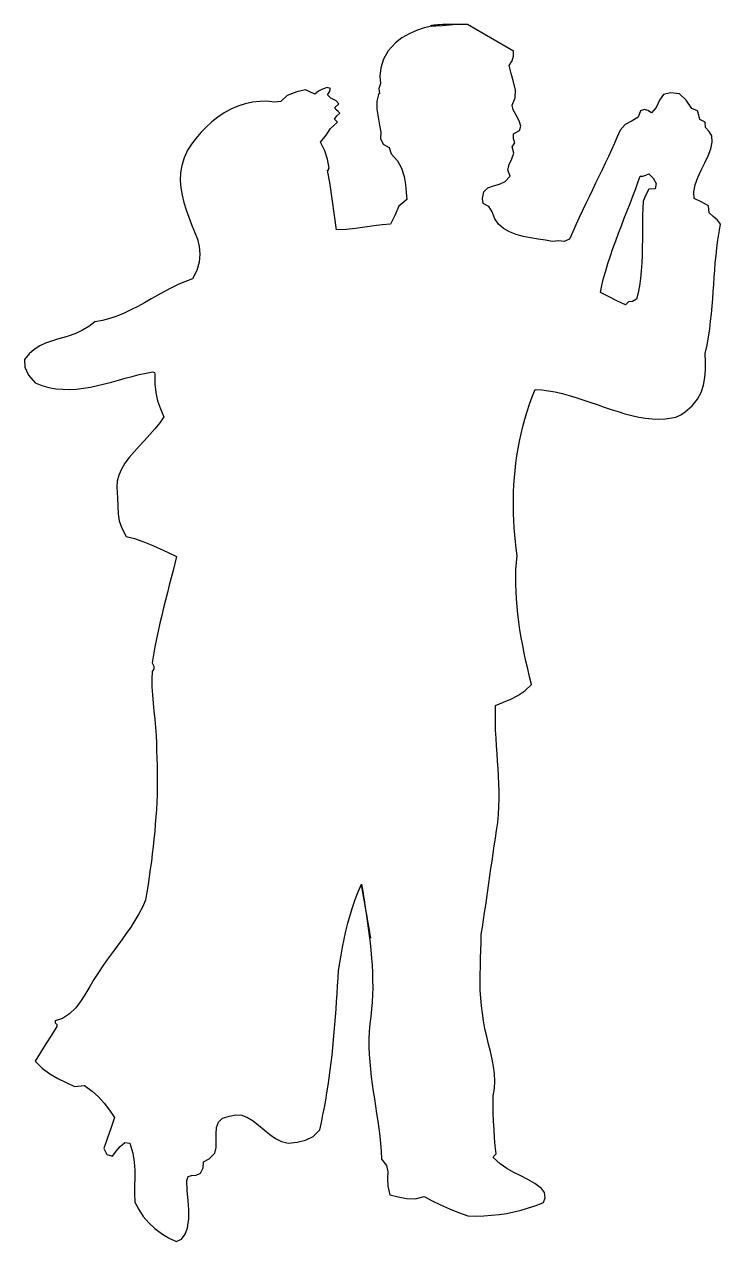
# Model space of a CAD drawing. Extents: x 4606 to 4711, y 39 to 223.
import ezdxf

# ---------------------------------------------------------------- set-up
doc = ezdxf.new("R2010")
doc.units = 0
doc.header["$MEASUREMENT"] = 0
doc.layers.add('LAYER_1', color=7, linetype='CONTINUOUS')

msp = doc.modelspace()

# ---------------------------------------------------------------- linework, layer by layer
at = {"layer": 'LAYER_1', "linetype": 'CONTINUOUS'}
for points in [[(4651.78, 212.2), (4652.05, 212.66), (4652.2, 213.12), (4651.72, 213.28), (4650.99, 213.03), (4650.39, 212.73), (4649.86, 212.27), (4648.43, 212.92), (4647.12, 212.62), (4645.66, 212.1), (4644.74, 211.2), (4643.71, 211.09), (4642.64, 211.25), (4641.63, 211.19), (4640.46, 211.08), (4639.34, 210.84), (4638.25, 210.49), (4637.21, 210.02), (4636.2, 209.46), (4635.25, 208.82), (4634.34, 208.1), (4633.48, 207.33), (4632.68, 206.5), (4631.94, 205.64), (4631.25, 204.74), (4630.63, 203.84), (4630.13, 202.68), (4629.8, 201.54), (4629.62, 200.4), (4629.57, 199.28), (4629.65, 198.16), (4629.83, 197.05), (4630.1, 195.94), (4630.43, 194.84), (4630.83, 193.73), (4631.27, 192.62), (4631.73, 191.5), (4632.14, 190.43), (4632.41, 189.31), (4632.51, 188.14), (4632.4, 186.93), (4632.05, 185.7), (4631.41, 184.44), (4630.33, 184.03), (4629.27, 183.57), (4628.23, 183.06), (4627.21, 182.52), (4626.19, 181.96), (4625.18, 181.39), (4624.17, 180.82), (4623.15, 180.26), (4622.12, 179.73), (4621.08, 179.24), (4620.02, 178.81), (4618.93, 178.43), (4617.81, 178.14), (4616.66, 177.93), (4616.66, 177.93), (4615.76, 177.21), (4614.84, 176.65), (4613.9, 176.21), (4612.95, 175.87), (4612, 175.57), (4611.06, 175.3), (4610.14, 175.02), (4609.24, 174.69), (4608.38, 174.29), (4607.55, 173.77), (4606.77, 173.11), (4606.05, 172.26), (4606.12, 171.11), (4606.7, 169.87), (4607.68, 168.72), (4608.71, 168.32), (4609.75, 168.03), (4610.79, 167.84), (4611.84, 167.75), (4612.88, 167.73), (4613.93, 167.79), (4614.98, 167.92), (4616.03, 168.09), (4617.08, 168.31), (4618.13, 168.56), (4619.18, 168.83), (4620.23, 169.12), (4621.27, 169.41), (4622.32, 169.69), (4623.37, 169.96), (4624.41, 170.2), (4625.45, 170.41), (4625.66, 170.29), (4625.73, 170.07), (4625.74, 169.89), (4625.73, 168.54), (4625.87, 167.25), (4626.15, 166.01), (4626.56, 164.8), (4627.08, 163.61), (4626.46, 162.69), (4625.75, 161.79), (4624.98, 160.91), (4624.18, 160.04), (4623.37, 159.18), (4622.59, 158.32), (4621.87, 157.46), (4621.22, 156.59), (4620.69, 155.71), (4620.29, 154.82), (4620.06, 153.9), (4620.01, 152.96), (4620.12, 151.4), (4620.15, 150.11), (4620.2, 148.98), (4620.36, 147.92), (4620.74, 146.81), (4621.41, 145.54), (4622.66, 145.23), (4623.91, 144.8), (4625.17, 144.28), (4626.44, 143.71), (4627.72, 143.11), (4629, 142.51), (4628.74, 141.47), (4628.47, 140.4), (4628.19, 139.32), (4627.91, 138.21), (4627.62, 137.09), (4627.33, 135.95), (4627.04, 134.8), (4626.76, 133.63), (4626.49, 132.45), (4626.23, 131.27), (4625.98, 130.08), (4625.75, 128.88), (4625.54, 127.67), (4625.35, 126.47), (4625.6, 125.99), (4625.58, 125.55), (4625.35, 125.17), (4625.29, 124.02), (4625.29, 122.84), (4625.36, 121.63), (4625.46, 120.4), (4625.59, 119.17), (4625.72, 117.94), (4625.84, 116.71), (4625.93, 115.52), (4625.98, 114.35), (4625.97, 113.22), (4626.03, 112.1), (4626.07, 110.98), (4626.09, 109.87), (4626.1, 108.76), (4626.09, 107.66), (4626.06, 106.55), (4626.02, 105.45), (4625.96, 104.34), (4625.89, 103.23), (4625.8, 102.12), (4625.71, 101.01), (4625.6, 99.89), (4625.47, 98.77), (4625.34, 97.64), (4625.2, 96.5), (4625.04, 95.35), (4624.88, 94.2), (4624.71, 93.03), (4624.53, 91.85), (4624.34, 90.66), (4624.34, 90.66), (4623.85, 89.61), (4623.31, 88.58), (4622.72, 87.58), (4622.09, 86.6), (4621.42, 85.63), (4620.74, 84.67), (4620.03, 83.71), (4619.32, 82.75), (4618.61, 81.77), (4617.9, 80.78), (4617.21, 79.76), (4616.55, 78.72), (4615.91, 77.64), (4615.91, 77.64), (4615.34, 76.61), (4614.63, 75.51), (4613.79, 74.43), (4612.84, 73.5), (4611.8, 72.81), (4610.71, 72.47), (4610.68, 72.14), (4610.95, 71.88), (4610.93, 71.59), (4610.12, 70.28), (4609.31, 68.97), (4608.49, 67.66), (4607.68, 66.35), (4608.76, 65.32), (4609.91, 64.47), (4611.12, 63.76), (4612.37, 63.13), (4613.63, 62.54), (4615.13, 62.7), (4616.27, 61.86), (4617.24, 60.97), (4618.1, 60.02), (4618.88, 58.99), (4619.62, 57.89), (4619.14, 56.34), (4618.61, 54.82), (4618.06, 53.17), (4618.49, 52.31), (4619.33, 52.05), (4619.92, 52.78), (4620.51, 53.52), (4621.2, 54.11), (4621.97, 54.01), (4622.39, 52.5), (4622.62, 51.15), (4622.7, 49.92), (4622.7, 48.74), (4622.66, 47.57), (4622.65, 46.38), (4622.72, 45.09), (4623.29, 43.97), (4623.99, 42.92), (4624.81, 41.97), (4625.73, 41.11), (4626.74, 40.35), (4627.81, 39.69), (4628.93, 39.14), (4628.93, 39.14), (4629.73, 39.51), (4630.32, 40.28), (4630.63, 41.22), (4630.86, 42.57), (4630.86, 43.95), (4630.73, 45.37), (4630.59, 46.83), (4630.56, 48.35), (4630.75, 48.98), (4631.27, 49.14), (4631.95, 49.18), (4632.6, 49.46), (4633.03, 50.3), (4633.08, 51.2), (4633.94, 51.63), (4634.79, 52.48), (4634.98, 53.37), (4635, 54.36), (4634.98, 55.39), (4635.04, 56.36), (4635.31, 57.18), (4635.92, 57.78), (4636.97, 58.05), (4637.93, 58.29), (4638.83, 58.2), (4639.7, 57.87), (4640.54, 57.35), (4641.37, 56.7), (4642.21, 56.01), (4643.06, 55.32), (4643.93, 54.72), (4644.85, 54.26), (4645.83, 54.01), (4647.19, 54.15), (4648.46, 54.45), (4649.62, 55.03), (4650.61, 56.03), (4650.85, 57.14), (4651.08, 58.25), (4651.3, 59.36), (4651.5, 60.48), (4651.69, 61.61), (4651.86, 62.74), (4652.02, 63.87), (4652.18, 65.01), (4652.32, 66.15), (4652.45, 67.3), (4652.57, 68.45), (4652.68, 69.6), (4652.79, 70.75), (4652.89, 71.91), (4652.98, 73.07), (4653.06, 74.23), (4653.14, 75.39), (4653.21, 76.55), (4653.28, 77.72), (4653.35, 78.89), (4653.41, 80.05), (4653.41, 80.05), (4653.61, 81.22), (4653.83, 82.39), (4654.05, 83.58), (4654.29, 84.78), (4654.55, 85.98), (4654.84, 87.19), (4655.16, 88.39), (4655.52, 89.58), (4655.92, 90.76), (4656.38, 91.93), (4656.89, 93.07), (4656.89, 93.07), (4657.02, 92.28), (4657.15, 91.49), (4657.28, 90.71), (4657.4, 89.95), (4657.52, 89.22), (4657.64, 88.51), (4657.75, 87.85), (4657.85, 87.24), (4657.94, 86.69), (4658.03, 86.2), (4658.1, 85.77), (4658.15, 85.43), (4658.2, 85.17), (4658.23, 85.01), (4658.24, 84.95), (4658.23, 85), (4658.21, 85.16), (4658.16, 85.44), (4658.09, 85.86), (4658, 86.41), (4657.89, 87.12), (4657.74, 87.97), (4657.58, 88.99), (4657.38, 90.17), (4657.15, 91.53), (4656.89, 93.07), (4656.89, 93.07), (4657.07, 91.98), (4657.24, 90.89), (4657.42, 89.79), (4657.59, 88.68), (4657.75, 87.57), (4657.91, 86.46), (4658.05, 85.34), (4658.19, 84.22), (4658.3, 83.1), (4658.4, 81.98), (4658.48, 80.86), (4658.54, 79.74), (4658.57, 78.63), (4658.58, 77.51), (4658.55, 76.4), (4658.5, 75.3), (4658.41, 74.2), (4658.29, 73.1), (4658.13, 72.01), (4658.13, 72.01), (4658.05, 70.84), (4658.01, 69.69), (4658.02, 68.54), (4658.06, 67.4), (4658.14, 66.27), (4658.24, 65.15), (4658.37, 64.03), (4658.51, 62.92), (4658.67, 61.81), (4658.84, 60.7), (4659.01, 59.58), (4659.18, 58.47), (4659.35, 57.34), (4659.5, 56.21), (4659.64, 55.08), (4659.76, 53.93), (4659.85, 52.77), (4659.92, 51.6), (4659.92, 51.6), (4660.65, 50.63), (4660.86, 49.67), (4660.83, 48.65), (4660.84, 47.52), (4661.16, 46.2), (4662.4, 45.91), (4663.67, 45.66), (4665, 45.62), (4666.36, 45.97), (4667.54, 45.31), (4668.81, 44.67), (4670.14, 44.08), (4671.52, 43.52), (4672.94, 43.01), (4674.16, 43), (4675.35, 43.03), (4676.51, 43.11), (4677.65, 43.23), (4678.77, 43.41), (4679.88, 43.63), (4680.99, 43.91), (4682.09, 44.23), (4683.21, 44.61), (4684.33, 45.03), (4684.57, 45.75), (4684.47, 46.53), (4684.04, 47.18), (4683.01, 47.93), (4681.98, 48.54), (4680.93, 49.06), (4679.88, 49.59), (4678.83, 50.18), (4677.79, 50.9), (4676.75, 51.83), (4676.87, 52.02), (4677.02, 52.2), (4677.2, 52.39), (4677.07, 53.6), (4676.96, 54.82), (4676.88, 56.06), (4676.81, 57.3), (4676.77, 58.56), (4676.75, 59.84), (4676.75, 61.14), (4676.95, 62.24), (4677.01, 63.35), (4676.96, 64.46), (4676.82, 65.57), (4676.61, 66.69), (4676.35, 67.82), (4676.07, 68.96), (4675.78, 70.11), (4675.51, 71.27), (4675.28, 72.45), (4675.12, 73.64), (4675.12, 73.64), (4674.97, 74.74), (4674.87, 75.88), (4674.81, 77.05), (4674.79, 78.25), (4674.79, 79.45), (4674.82, 80.67), (4674.85, 81.89), (4674.89, 83.1), (4674.93, 84.3), (4674.96, 85.49), (4675.13, 86.6), (4675.3, 87.71), (4675.46, 88.82), (4675.63, 89.92), (4675.79, 91.02), (4675.95, 92.12), (4676.1, 93.22), (4676.26, 94.33), (4676.42, 95.45), (4676.58, 96.57), (4676.74, 97.7), (4676.91, 98.85), (4677.08, 100.01), (4677.25, 101.19), (4677.43, 102.38), (4677.55, 103.6), (4677.62, 104.8), (4677.65, 105.97), (4677.65, 107.12), (4677.61, 108.26), (4677.56, 109.39), (4677.49, 110.52), (4677.41, 111.65), (4677.33, 112.79), (4677.25, 113.94), (4677.18, 115.11), (4677.12, 116.3), (4677.09, 117.52), (4677.08, 118.77), (4677.11, 120.06), (4678.3, 120.52), (4679.42, 120.98), (4680.49, 121.53), (4681.52, 122.25), (4682.54, 123.21), (4682.24, 124.38), (4681.96, 125.56), (4681.69, 126.74), (4681.44, 127.92), (4681.2, 129.1), (4680.99, 130.29), (4680.79, 131.47), (4680.62, 132.64), (4680.48, 133.81), (4680.36, 134.97), (4680.26, 136.11), (4680.2, 137.25), (4680.16, 138.37), (4680.16, 139.48), (4680.19, 140.56), (4680.26, 141.63), (4680.36, 142.68), (4680.23, 143.71), (4680.11, 144.76), (4680.01, 145.81), (4679.93, 146.86), (4679.87, 147.93), (4679.83, 149), (4679.81, 150.07), (4679.81, 151.15), (4679.83, 152.24), (4679.88, 153.33), (4679.95, 154.42), (4680.05, 155.52), (4680.17, 156.62), (4680.32, 157.73), (4680.5, 158.83), (4680.71, 159.94), (4680.95, 161.05), (4681.23, 162.16), (4681.53, 163.27), (4681.87, 164.38), (4682.24, 165.49), (4682.65, 166.6), (4683.09, 167.71), (4683.09, 167.71), (4684.09, 167.65), (4685.1, 167.53), (4686.12, 167.35), (4687.15, 167.11), (4688.19, 166.83), (4689.24, 166.51), (4690.29, 166.17), (4691.35, 165.81), (4692.41, 165.44), (4693.47, 165.07), (4694.53, 164.72), (4695.58, 164.38), (4696.63, 164.07), (4697.68, 163.8), (4698.71, 163.57), (4699.74, 163.4), (4700.75, 163.29), (4701.75, 163.26), (4702.73, 163.31), (4703.7, 163.44), (4704.31, 163.56), (4705.04, 163.89), (4705.72, 164.35), (4706.78, 165.26), (4707.58, 166.24), (4708.13, 167.28), (4708.49, 168.37), (4708.69, 169.51), (4708.77, 170.69), (4708.77, 171.91), (4708.74, 173.14), (4709, 174.42), (4709.22, 175.65), (4709.4, 176.85), (4709.55, 178.02), (4709.67, 179.16), (4709.77, 180.28), (4709.86, 181.38), (4709.94, 182.47), (4710.01, 183.56), (4710.08, 184.65), (4710.16, 185.74), (4710.25, 186.84), (4710.36, 187.96), (4710.48, 189.09), (4710.64, 190.25), (4710.83, 191.45), (4711.05, 192.67), (4710.57, 193.25), (4709.95, 193.85), (4709.3, 194.36), (4709.21, 195.45), (4708.1, 196.05), (4707.05, 196.55), (4706.99, 197.55), (4707.2, 198.61), (4707.59, 199.7), (4708.1, 200.81), (4708.65, 201.91), (4709.17, 203), (4709.57, 204.05), (4709.79, 205.05), (4709.75, 205.98), (4709.31, 206.65), (4708.77, 207.27), (4708.74, 208.07), (4707.93, 208.47), (4707.76, 209.14), (4707.57, 209.79), (4706.73, 210.12), (4705.86, 211.36), (4704.83, 212.34), (4703.47, 212.49), (4702.43, 212.25), (4701.82, 211.36), (4701.32, 210.27), (4700.61, 209.47), (4700.08, 209.8), (4699.57, 209.98), (4698.98, 209.79), (4698.61, 208.82), (4697.7, 208.24), (4696.65, 207.71), (4695.89, 206.86), (4695.46, 205.87), (4695.03, 204.88), (4694.58, 203.88), (4694.12, 202.88), (4693.65, 201.89), (4693.17, 200.88), (4692.69, 199.87), (4692.2, 198.86), (4691.71, 197.84), (4691.21, 196.81), (4690.72, 195.77), (4690.22, 194.72), (4689.73, 193.66), (4689.24, 192.58), (4688.75, 191.5), (4688.27, 190.39), (4687.46, 190.06), (4686.64, 190.15), (4685.67, 190.04), (4684.62, 190.23), (4683.52, 190.41), (4682.4, 190.6), (4681.29, 190.82), (4680.22, 191.11), (4679.22, 191.49), (4678.33, 192), (4677.57, 192.65), (4676.98, 193.49), (4676.58, 194.53), (4676.08, 195.32), (4675.25, 195.78), (4675.12, 196.55), (4675.35, 197.57), (4675.95, 198.13), (4676.78, 198.43), (4677.7, 198.69), (4678.58, 199.12), (4679.29, 199.93), (4678.95, 200.81), (4679.17, 201.66), (4679.59, 202.51), (4679.86, 203.4), (4679.61, 204.36), (4680, 204.96), (4679.82, 205.57), (4679.84, 206.31), (4680.71, 206.81), (4680.9, 207.48), (4680.65, 208.27), (4680.2, 209.1), (4679.77, 209.91), (4679.61, 210.64), (4680.08, 211.72), (4680.1, 212.91), (4679.84, 214.15), (4679.47, 215.41), (4679.16, 216.63), (4679.61, 217.29), (4679.82, 218.03), (4679.84, 218.78), (4672.87, 222.81), (4670.69, 222.81), (4669.93, 222.82), (4669.15, 222.79), (4668.43, 222.74), (4667.84, 222.69), (4667.45, 222.63), (4667.31, 222.59), (4667.5, 222.57), (4668.08, 222.6), (4669.12, 222.67), (4670.69, 222.81), (4669.71, 222.81), (4668.64, 222.73), (4667.52, 222.55), (4666.36, 222.28), (4665.2, 221.9), (4664.07, 221.4), (4662.99, 220.77), (4662, 220.01), (4660.94, 218.83), (4660.22, 217.55), (4659.81, 216.26), (4659.67, 215.01), (4659.76, 213.89), (4659.53, 213.13), (4659.62, 212.32), (4659.53, 212.43), (4659.2, 211.22), (4659.2, 210), (4659.39, 208.79), (4659.63, 207.63), (4659.8, 206.56), (4659.76, 205.59), (4660.15, 204.74), (4661.08, 204.22), (4661.38, 203.28), (4662.3, 202.25), (4662.92, 201.1), (4663.31, 199.87), (4663.53, 198.63), (4663.65, 197.45), (4663.73, 196.38), (4662.54, 195.38), (4661.92, 193.98), (4661.25, 192.67), (4660.02, 192.58), (4658.73, 192.42), (4657.39, 192.21), (4656.01, 192.01), (4654.58, 191.85), (4653.12, 191.79), (4652.17, 198.63), (4651.78, 200.81), (4651.83, 200.73), (4651.87, 200.85), (4652.01, 201.1), (4651.78, 202.48), (4651.37, 203.75), (4650.71, 205.04), (4651.58, 206.11), (4652.24, 207.11), (4653.25, 208.07), (4652.82, 208.51), (4653.17, 209.01), (4653.64, 209.4), (4653.37, 209.69), (4653.05, 209.9), (4652.89, 210.25), (4653.48, 210.85), (4653.07, 211.29), (4652.29, 211.69), (4651.78, 212.2)], [(4701.16, 198.01), (4700.22, 197.96), (4699.76, 197.09), (4699.37, 196.15), (4699.32, 195.09), (4699.28, 193.98), (4699.27, 192.82), (4699.26, 191.64), (4699.25, 190.43), (4699.24, 189.22), (4699.22, 188.01), (4699.17, 186.81), (4699.09, 185.63), (4698.98, 184.49), (4698.83, 183.38), (4698.62, 182.33), (4698.36, 181.34), (4697.78, 180.98), (4697.16, 180.93), (4696.73, 180.5), (4695.51, 181.07), (4694.22, 181.69), (4692.92, 182.35), (4693.14, 183.42), (4693.41, 184.5), (4693.72, 185.61), (4694.06, 186.73), (4694.43, 187.87), (4694.82, 189.01), (4695.24, 190.16), (4695.66, 191.3), (4696.1, 192.44), (4696.53, 193.57), (4696.97, 194.69), (4697.4, 195.79), (4697.81, 196.87), (4698.2, 197.92), (4698.57, 198.94), (4698.91, 199.93), (4699.32, 199.92), (4699.77, 200.05), (4700.22, 200.26), (4700.87, 199.63), (4701.33, 198.81), (4701.16, 198.01)]]:
    msp.add_lwpolyline(points, dxfattribs=at)

doc.saveas('drawing.dxf')
